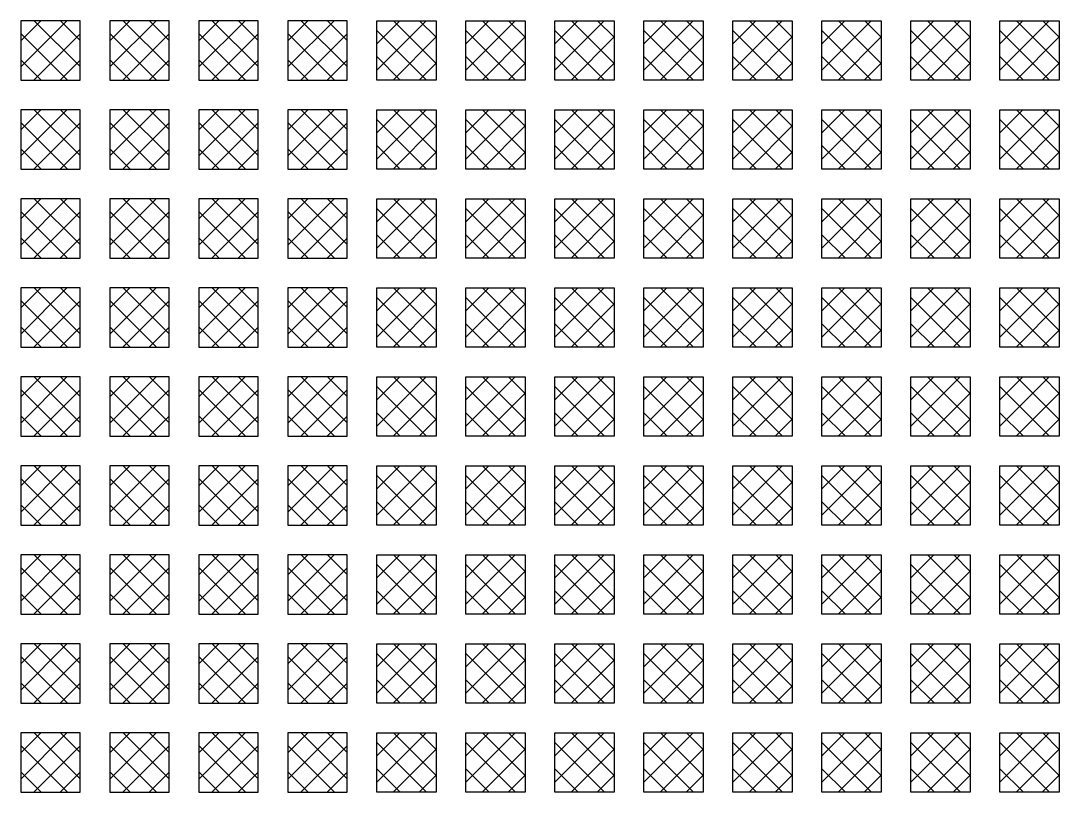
# Model space of a CAD drawing. Header units: millimetres. Extents: x -10022 to -9882, y 2919 to 3099.
# Drawn here: x -9952.06 to -9917.06, y 3044.02 to 3070.02 of the extents above; entities that cross this region are included whole.
import ezdxf

# ---------------------------------------------------------------- set-up
doc = ezdxf.new("R2010")
doc.units = ezdxf.units.MM
doc.header["$LTSCALE"] = 0.3
doc.linetypes.add('CENTER', pattern=[50.8, 31.75, -6.35, 6.35, -6.35])
doc.layers.add('5', color=5, linetype='Continuous')
doc.layers.add('6', color=6, linetype='CENTER')

# ---------------------------------------------------------------- blocks, each defined once
blk = doc.blocks.new('nap')
at = {"layer": '5'}
h = blk.add_hatch(dxfattribs=at)
h.set_pattern_fill('ANSI37', color=256, scale=5, style=0)
h.set_pattern_definition([(45, (-6387.2333, -41.8017), (-0.44194174, 0.44194174), []), (135, (-6387.2333, -41.8017), (-0.44194174, -0.44194174), [])])
h.paths.add_polyline_path([(37, 76), (35, 76), (35, 74), (37, 74)])
h = blk.add_hatch(dxfattribs=at)
h.set_pattern_fill('ANSI37', color=256, scale=5, style=0)
h.set_pattern_definition([(45, (-6384.2333, -41.8017), (-0.44194174, 0.44194174), []), (135, (-6384.2333, -41.8017), (-0.44194174, -0.44194174), [])])
h.paths.add_polyline_path([(40, 76), (38, 76), (38, 74), (40, 74)])
h = blk.add_hatch(dxfattribs=at)
h.set_pattern_fill('ANSI37', color=256, scale=5, style=0)
h.set_pattern_definition([(45, (-6381.2333, -41.8017), (-0.44194174, 0.44194174), []), (135, (-6381.2333, -41.8017), (-0.44194174, -0.44194174), [])])
h.paths.add_polyline_path([(43, 76), (41, 76), (41, 74), (43, 74)])
h = blk.add_hatch(dxfattribs=at)
h.set_pattern_fill('ANSI37', color=256, scale=5, style=0)
h.set_pattern_definition([(45, (-6378.2333, -41.8017), (-0.44194174, 0.44194174), []), (135, (-6378.2333, -41.8017), (-0.44194174, -0.44194174), [])])
h.paths.add_polyline_path([(46, 76), (44, 76), (44, 74), (46, 74)])
h = blk.add_hatch(dxfattribs=at)
h.set_pattern_fill('ANSI37', color=256, scale=5, style=0)
h.set_pattern_definition([(135, (6471.2333, -41.8017), (0.44194174, 0.44194174), []), (45, (6471.2333, -41.8017), (0.44194174, -0.44194174), [])])
h.paths.add_polyline_path([(47, 76), (49, 76), (49, 74), (47, 74)])
h = blk.add_hatch(dxfattribs=at)
h.set_pattern_fill('ANSI37', color=256, scale=5, style=0)
h.set_pattern_definition([(135, (6474.2333, -41.8017), (0.44194174, 0.44194174), []), (45, (6474.2333, -41.8017), (0.44194174, -0.44194174), [])])
h.paths.add_polyline_path([(50, 76), (52, 76), (52, 74), (50, 74)])
h = blk.add_hatch(dxfattribs=at)
h.set_pattern_fill('ANSI37', color=256, scale=5, style=0)
h.set_pattern_definition([(135, (6477.2333, -41.8017), (0.44194174, 0.44194174), []), (45, (6477.2333, -41.8017), (0.44194174, -0.44194174), [])])
h.paths.add_polyline_path([(53, 76), (55, 76), (55, 74), (53, 74)])
h = blk.add_hatch(dxfattribs=at)
h.set_pattern_fill('ANSI37', color=256, scale=5, style=0)
h.set_pattern_definition([(135, (6480.2333, -41.8017), (0.44194174, 0.44194174), []), (45, (6480.2333, -41.8017), (0.44194174, -0.44194174), [])])
h.paths.add_polyline_path([(56, 76), (58, 76), (58, 74), (56, 74)])
h = blk.add_hatch(dxfattribs=at)
h.set_pattern_fill('ANSI37', color=256, scale=5, style=0)
h.set_pattern_definition([(135, (6483.2333, -41.8017), (0.44194174, 0.44194174), []), (45, (6483.2333, -41.8017), (0.44194174, -0.44194174), [])])
h.paths.add_polyline_path([(59, 76), (61, 76), (61, 74), (59, 74)])
h = blk.add_hatch(dxfattribs=at)
h.set_pattern_fill('ANSI37', color=256, scale=5, style=0)
h.set_pattern_definition([(135, (6486.2333, -41.8017), (0.44194174, 0.44194174), []), (45, (6486.2333, -41.8017), (0.44194174, -0.44194174), [])])
h.paths.add_polyline_path([(62, 76), (64, 76), (64, 74), (62, 74)])
h = blk.add_hatch(dxfattribs=at)
h.set_pattern_fill('ANSI37', color=256, scale=5, style=0)
h.set_pattern_definition([(135, (6489.2333, -41.8017), (0.44194174, 0.44194174), []), (45, (6489.2333, -41.8017), (0.44194174, -0.44194174), [])])
h.paths.add_polyline_path([(65, 76), (67, 76), (67, 74), (65, 74)])
h = blk.add_hatch(dxfattribs=at)
h.set_pattern_fill('ANSI37', color=256, scale=5, style=0)
h.set_pattern_definition([(135, (6492.2333, -41.8017), (0.44194174, 0.44194174), []), (45, (6492.2333, -41.8017), (0.44194174, -0.44194174), [])])
h.paths.add_polyline_path([(68, 76), (70, 76), (70, 74), (68, 74)])
h = blk.add_hatch(dxfattribs=at)
h.set_pattern_fill('ANSI37', color=256, scale=5, style=0)
h.set_pattern_definition([(45, (-6387.2333, -44.8017), (-0.44194174, 0.44194174), []), (135, (-6387.2333, -44.8017), (-0.44194174, -0.44194174), [])])
h.paths.add_polyline_path([(37, 73), (35, 73), (35, 71), (37, 71)])
h = blk.add_hatch(dxfattribs=at)
h.set_pattern_fill('ANSI37', color=256, scale=5, style=0)
h.set_pattern_definition([(45, (-6384.2333, -44.8017), (-0.44194174, 0.44194174), []), (135, (-6384.2333, -44.8017), (-0.44194174, -0.44194174), [])])
h.paths.add_polyline_path([(40, 73), (38, 73), (38, 71), (40, 71)])
h = blk.add_hatch(dxfattribs=at)
h.set_pattern_fill('ANSI37', color=256, scale=5, style=0)
h.set_pattern_definition([(45, (-6381.2333, -44.8017), (-0.44194174, 0.44194174), []), (135, (-6381.2333, -44.8017), (-0.44194174, -0.44194174), [])])
h.paths.add_polyline_path([(43, 73), (41, 73), (41, 71), (43, 71)])
h = blk.add_hatch(dxfattribs=at)
h.set_pattern_fill('ANSI37', color=256, scale=5, style=0)
h.set_pattern_definition([(45, (-6378.2333, -44.8017), (-0.44194174, 0.44194174), []), (135, (-6378.2333, -44.8017), (-0.44194174, -0.44194174), [])])
h.paths.add_polyline_path([(46, 73), (44, 73), (44, 71), (46, 71)])
h = blk.add_hatch(dxfattribs=at)
h.set_pattern_fill('ANSI37', color=256, scale=5, style=0)
h.set_pattern_definition([(135, (6471.2333, -44.8017), (0.44194174, 0.44194174), []), (45, (6471.2333, -44.8017), (0.44194174, -0.44194174), [])])
h.paths.add_polyline_path([(47, 73), (49, 73), (49, 71), (47, 71)])
h = blk.add_hatch(dxfattribs=at)
h.set_pattern_fill('ANSI37', color=256, scale=5, style=0)
h.set_pattern_definition([(135, (6474.2333, -44.8017), (0.44194174, 0.44194174), []), (45, (6474.2333, -44.8017), (0.44194174, -0.44194174), [])])
h.paths.add_polyline_path([(50, 73), (52, 73), (52, 71), (50, 71)])
h = blk.add_hatch(dxfattribs=at)
h.set_pattern_fill('ANSI37', color=256, scale=5, style=0)
h.set_pattern_definition([(135, (6477.2333, -44.8017), (0.44194174, 0.44194174), []), (45, (6477.2333, -44.8017), (0.44194174, -0.44194174), [])])
h.paths.add_polyline_path([(53, 73), (55, 73), (55, 71), (53, 71)])
h = blk.add_hatch(dxfattribs=at)
h.set_pattern_fill('ANSI37', color=256, scale=5, style=0)
h.set_pattern_definition([(135, (6480.2333, -44.8017), (0.44194174, 0.44194174), []), (45, (6480.2333, -44.8017), (0.44194174, -0.44194174), [])])
h.paths.add_polyline_path([(56, 73), (58, 73), (58, 71), (56, 71)])
h = blk.add_hatch(dxfattribs=at)
h.set_pattern_fill('ANSI37', color=256, scale=5, style=0)
h.set_pattern_definition([(135, (6483.2333, -44.8017), (0.44194174, 0.44194174), []), (45, (6483.2333, -44.8017), (0.44194174, -0.44194174), [])])
h.paths.add_polyline_path([(59, 73), (61, 73), (61, 71), (59, 71)])
h = blk.add_hatch(dxfattribs=at)
h.set_pattern_fill('ANSI37', color=256, scale=5, style=0)
h.set_pattern_definition([(135, (6486.2333, -44.8017), (0.44194174, 0.44194174), []), (45, (6486.2333, -44.8017), (0.44194174, -0.44194174), [])])
h.paths.add_polyline_path([(62, 73), (64, 73), (64, 71), (62, 71)])
h = blk.add_hatch(dxfattribs=at)
h.set_pattern_fill('ANSI37', color=256, scale=5, style=0)
h.set_pattern_definition([(135, (6489.2333, -44.8017), (0.44194174, 0.44194174), []), (45, (6489.2333, -44.8017), (0.44194174, -0.44194174), [])])
h.paths.add_polyline_path([(65, 73), (67, 73), (67, 71), (65, 71)])
h = blk.add_hatch(dxfattribs=at)
h.set_pattern_fill('ANSI37', color=256, scale=5, style=0)
h.set_pattern_definition([(135, (6492.2333, -44.8017), (0.44194174, 0.44194174), []), (45, (6492.2333, -44.8017), (0.44194174, -0.44194174), [])])
h.paths.add_polyline_path([(68, 73), (70, 73), (70, 71), (68, 71)])
h = blk.add_hatch(dxfattribs=at)
h.set_pattern_fill('ANSI37', color=256, scale=5, style=0)
h.set_pattern_definition([(45, (-6387.2333, -47.8017), (-0.44194174, 0.44194174), []), (135, (-6387.2333, -47.8017), (-0.44194174, -0.44194174), [])])
h.paths.add_polyline_path([(37, 70), (35, 70), (35, 68), (37, 68)])
h = blk.add_hatch(dxfattribs=at)
h.set_pattern_fill('ANSI37', color=256, scale=5, style=0)
h.set_pattern_definition([(45, (-6384.2333, -47.8017), (-0.44194174, 0.44194174), []), (135, (-6384.2333, -47.8017), (-0.44194174, -0.44194174), [])])
h.paths.add_polyline_path([(40, 70), (38, 70), (38, 68), (40, 68)])
h = blk.add_hatch(dxfattribs=at)
h.set_pattern_fill('ANSI37', color=256, scale=5, style=0)
h.set_pattern_definition([(45, (-6381.2333, -47.8017), (-0.44194174, 0.44194174), []), (135, (-6381.2333, -47.8017), (-0.44194174, -0.44194174), [])])
h.paths.add_polyline_path([(43, 70), (41, 70), (41, 68), (43, 68)])
h = blk.add_hatch(dxfattribs=at)
h.set_pattern_fill('ANSI37', color=256, scale=5, style=0)
h.set_pattern_definition([(45, (-6378.2333, -47.8017), (-0.44194174, 0.44194174), []), (135, (-6378.2333, -47.8017), (-0.44194174, -0.44194174), [])])
h.paths.add_polyline_path([(46, 70), (44, 70), (44, 68), (46, 68)])
h = blk.add_hatch(dxfattribs=at)
h.set_pattern_fill('ANSI37', color=256, scale=5, style=0)
h.set_pattern_definition([(135, (6471.2333, -47.8017), (0.44194174, 0.44194174), []), (45, (6471.2333, -47.8017), (0.44194174, -0.44194174), [])])
h.paths.add_polyline_path([(47, 70), (49, 70), (49, 68), (47, 68)])
h = blk.add_hatch(dxfattribs=at)
h.set_pattern_fill('ANSI37', color=256, scale=5, style=0)
h.set_pattern_definition([(135, (6474.2333, -47.8017), (0.44194174, 0.44194174), []), (45, (6474.2333, -47.8017), (0.44194174, -0.44194174), [])])
h.paths.add_polyline_path([(50, 70), (52, 70), (52, 68), (50, 68)])
h = blk.add_hatch(dxfattribs=at)
h.set_pattern_fill('ANSI37', color=256, scale=5, style=0)
h.set_pattern_definition([(135, (6477.2333, -47.8017), (0.44194174, 0.44194174), []), (45, (6477.2333, -47.8017), (0.44194174, -0.44194174), [])])
h.paths.add_polyline_path([(53, 70), (55, 70), (55, 68), (53, 68)])
h = blk.add_hatch(dxfattribs=at)
h.set_pattern_fill('ANSI37', color=256, scale=5, style=0)
h.set_pattern_definition([(135, (6480.2333, -47.8017), (0.44194174, 0.44194174), []), (45, (6480.2333, -47.8017), (0.44194174, -0.44194174), [])])
h.paths.add_polyline_path([(56, 70), (58, 70), (58, 68), (56, 68)])
h = blk.add_hatch(dxfattribs=at)
h.set_pattern_fill('ANSI37', color=256, scale=5, style=0)
h.set_pattern_definition([(135, (6483.2333, -47.8017), (0.44194174, 0.44194174), []), (45, (6483.2333, -47.8017), (0.44194174, -0.44194174), [])])
h.paths.add_polyline_path([(59, 70), (61, 70), (61, 68), (59, 68)])
h = blk.add_hatch(dxfattribs=at)
h.set_pattern_fill('ANSI37', color=256, scale=5, style=0)
h.set_pattern_definition([(135, (6486.2333, -47.8017), (0.44194174, 0.44194174), []), (45, (6486.2333, -47.8017), (0.44194174, -0.44194174), [])])
h.paths.add_polyline_path([(62, 70), (64, 70), (64, 68), (62, 68)])
h = blk.add_hatch(dxfattribs=at)
h.set_pattern_fill('ANSI37', color=256, scale=5, style=0)
h.set_pattern_definition([(135, (6489.2333, -47.8017), (0.44194174, 0.44194174), []), (45, (6489.2333, -47.8017), (0.44194174, -0.44194174), [])])
h.paths.add_polyline_path([(65, 70), (67, 70), (67, 68), (65, 68)])
h = blk.add_hatch(dxfattribs=at)
h.set_pattern_fill('ANSI37', color=256, scale=5, style=0)
h.set_pattern_definition([(135, (6492.2333, -47.8017), (0.44194174, 0.44194174), []), (45, (6492.2333, -47.8017), (0.44194174, -0.44194174), [])])
h.paths.add_polyline_path([(68, 70), (70, 70), (70, 68), (68, 68)])
h = blk.add_hatch(dxfattribs=at)
h.set_pattern_fill('ANSI37', color=256, scale=5, style=0)
h.set_pattern_definition([(45, (-6387.2333, -50.8017), (-0.44194174, 0.44194174), []), (135, (-6387.2333, -50.8017), (-0.44194174, -0.44194174), [])])
h.paths.add_polyline_path([(37, 67), (35, 67), (35, 65), (37, 65)])
h = blk.add_hatch(dxfattribs=at)
h.set_pattern_fill('ANSI37', color=256, scale=5, style=0)
h.set_pattern_definition([(45, (-6384.2333, -50.8017), (-0.44194174, 0.44194174), []), (135, (-6384.2333, -50.8017), (-0.44194174, -0.44194174), [])])
h.paths.add_polyline_path([(40, 67), (38, 67), (38, 65), (40, 65)])
h = blk.add_hatch(dxfattribs=at)
h.set_pattern_fill('ANSI37', color=256, scale=5, style=0)
h.set_pattern_definition([(45, (-6381.2333, -50.8017), (-0.44194174, 0.44194174), []), (135, (-6381.2333, -50.8017), (-0.44194174, -0.44194174), [])])
h.paths.add_polyline_path([(43, 67), (41, 67), (41, 65), (43, 65)])
h = blk.add_hatch(dxfattribs=at)
h.set_pattern_fill('ANSI37', color=256, scale=5, style=0)
h.set_pattern_definition([(45, (-6378.2333, -50.8017), (-0.44194174, 0.44194174), []), (135, (-6378.2333, -50.8017), (-0.44194174, -0.44194174), [])])
h.paths.add_polyline_path([(46, 67), (44, 67), (44, 65), (46, 65)])
h = blk.add_hatch(dxfattribs=at)
h.set_pattern_fill('ANSI37', color=256, scale=5, style=0)
h.set_pattern_definition([(135, (6471.2333, -50.8017), (0.44194174, 0.44194174), []), (45, (6471.2333, -50.8017), (0.44194174, -0.44194174), [])])
h.paths.add_polyline_path([(47, 67), (49, 67), (49, 65), (47, 65)])
h = blk.add_hatch(dxfattribs=at)
h.set_pattern_fill('ANSI37', color=256, scale=5, style=0)
h.set_pattern_definition([(135, (6474.2333, -50.8017), (0.44194174, 0.44194174), []), (45, (6474.2333, -50.8017), (0.44194174, -0.44194174), [])])
h.paths.add_polyline_path([(50, 67), (52, 67), (52, 65), (50, 65)])
h = blk.add_hatch(dxfattribs=at)
h.set_pattern_fill('ANSI37', color=256, scale=5, style=0)
h.set_pattern_definition([(135, (6477.2333, -50.8017), (0.44194174, 0.44194174), []), (45, (6477.2333, -50.8017), (0.44194174, -0.44194174), [])])
h.paths.add_polyline_path([(53, 67), (55, 67), (55, 65), (53, 65)])
h = blk.add_hatch(dxfattribs=at)
h.set_pattern_fill('ANSI37', color=256, scale=5, style=0)
h.set_pattern_definition([(135, (6480.2333, -50.8017), (0.44194174, 0.44194174), []), (45, (6480.2333, -50.8017), (0.44194174, -0.44194174), [])])
h.paths.add_polyline_path([(56, 67), (58, 67), (58, 65), (56, 65)])
h = blk.add_hatch(dxfattribs=at)
h.set_pattern_fill('ANSI37', color=256, scale=5, style=0)
h.set_pattern_definition([(135, (6483.2333, -50.8017), (0.44194174, 0.44194174), []), (45, (6483.2333, -50.8017), (0.44194174, -0.44194174), [])])
h.paths.add_polyline_path([(59, 67), (61, 67), (61, 65), (59, 65)])
h = blk.add_hatch(dxfattribs=at)
h.set_pattern_fill('ANSI37', color=256, scale=5, style=0)
h.set_pattern_definition([(135, (6486.2333, -50.8017), (0.44194174, 0.44194174), []), (45, (6486.2333, -50.8017), (0.44194174, -0.44194174), [])])
h.paths.add_polyline_path([(62, 67), (64, 67), (64, 65), (62, 65)])
h = blk.add_hatch(dxfattribs=at)
h.set_pattern_fill('ANSI37', color=256, scale=5, style=0)
h.set_pattern_definition([(135, (6489.2333, -50.8017), (0.44194174, 0.44194174), []), (45, (6489.2333, -50.8017), (0.44194174, -0.44194174), [])])
h.paths.add_polyline_path([(65, 67), (67, 67), (67, 65), (65, 65)])
h = blk.add_hatch(dxfattribs=at)
h.set_pattern_fill('ANSI37', color=256, scale=5, style=0)
h.set_pattern_definition([(135, (6492.2333, -50.8017), (0.44194174, 0.44194174), []), (45, (6492.2333, -50.8017), (0.44194174, -0.44194174), [])])
h.paths.add_polyline_path([(68, 67), (70, 67), (70, 65), (68, 65)])
h = blk.add_hatch(dxfattribs=at)
h.set_pattern_fill('ANSI37', color=256, scale=5, style=0)
h.set_pattern_definition([(45, (-6387.2333, -53.8017), (-0.44194174, 0.44194174), []), (135, (-6387.2333, -53.8017), (-0.44194174, -0.44194174), [])])
h.paths.add_polyline_path([(37, 64), (35, 64), (35, 62), (37, 62)])
h = blk.add_hatch(dxfattribs=at)
h.set_pattern_fill('ANSI37', color=256, scale=5, style=0)
h.set_pattern_definition([(45, (-6384.2333, -53.8017), (-0.44194174, 0.44194174), []), (135, (-6384.2333, -53.8017), (-0.44194174, -0.44194174), [])])
h.paths.add_polyline_path([(40, 64), (38, 64), (38, 62), (40, 62)])
h = blk.add_hatch(dxfattribs=at)
h.set_pattern_fill('ANSI37', color=256, scale=5, style=0)
h.set_pattern_definition([(45, (-6381.2333, -53.8017), (-0.44194174, 0.44194174), []), (135, (-6381.2333, -53.8017), (-0.44194174, -0.44194174), [])])
h.paths.add_polyline_path([(43, 64), (41, 64), (41, 62), (43, 62)])
h = blk.add_hatch(dxfattribs=at)
h.set_pattern_fill('ANSI37', color=256, scale=5, style=0)
h.set_pattern_definition([(45, (-6378.2333, -53.8017), (-0.44194174, 0.44194174), []), (135, (-6378.2333, -53.8017), (-0.44194174, -0.44194174), [])])
h.paths.add_polyline_path([(46, 64), (44, 64), (44, 62), (46, 62)])
h = blk.add_hatch(dxfattribs=at)
h.set_pattern_fill('ANSI37', color=256, scale=5, style=0)
h.set_pattern_definition([(135, (6471.2333, -53.8017), (0.44194174, 0.44194174), []), (45, (6471.2333, -53.8017), (0.44194174, -0.44194174), [])])
h.paths.add_polyline_path([(47, 64), (49, 64), (49, 62), (47, 62)])
h = blk.add_hatch(dxfattribs=at)
h.set_pattern_fill('ANSI37', color=256, scale=5, style=0)
h.set_pattern_definition([(135, (6474.2333, -53.8017), (0.44194174, 0.44194174), []), (45, (6474.2333, -53.8017), (0.44194174, -0.44194174), [])])
h.paths.add_polyline_path([(50, 64), (52, 64), (52, 62), (50, 62)])
h = blk.add_hatch(dxfattribs=at)
h.set_pattern_fill('ANSI37', color=256, scale=5, style=0)
h.set_pattern_definition([(135, (6477.2333, -53.8017), (0.44194174, 0.44194174), []), (45, (6477.2333, -53.8017), (0.44194174, -0.44194174), [])])
h.paths.add_polyline_path([(53, 64), (55, 64), (55, 62), (53, 62)])
h = blk.add_hatch(dxfattribs=at)
h.set_pattern_fill('ANSI37', color=256, scale=5, style=0)
h.set_pattern_definition([(135, (6480.2333, -53.8017), (0.44194174, 0.44194174), []), (45, (6480.2333, -53.8017), (0.44194174, -0.44194174), [])])
h.paths.add_polyline_path([(56, 64), (58, 64), (58, 62), (56, 62)])
h = blk.add_hatch(dxfattribs=at)
h.set_pattern_fill('ANSI37', color=256, scale=5, style=0)
h.set_pattern_definition([(135, (6483.2333, -53.8017), (0.44194174, 0.44194174), []), (45, (6483.2333, -53.8017), (0.44194174, -0.44194174), [])])
h.paths.add_polyline_path([(59, 64), (61, 64), (61, 62), (59, 62)])
h = blk.add_hatch(dxfattribs=at)
h.set_pattern_fill('ANSI37', color=256, scale=5, style=0)
h.set_pattern_definition([(135, (6486.2333, -53.8017), (0.44194174, 0.44194174), []), (45, (6486.2333, -53.8017), (0.44194174, -0.44194174), [])])
h.paths.add_polyline_path([(62, 64), (64, 64), (64, 62), (62, 62)])
h = blk.add_hatch(dxfattribs=at)
h.set_pattern_fill('ANSI37', color=256, scale=5, style=0)
h.set_pattern_definition([(135, (6489.2333, -53.8017), (0.44194174, 0.44194174), []), (45, (6489.2333, -53.8017), (0.44194174, -0.44194174), [])])
h.paths.add_polyline_path([(65, 64), (67, 64), (67, 62), (65, 62)])
h = blk.add_hatch(dxfattribs=at)
h.set_pattern_fill('ANSI37', color=256, scale=5, style=0)
h.set_pattern_definition([(135, (6492.2333, -53.8017), (0.44194174, 0.44194174), []), (45, (6492.2333, -53.8017), (0.44194174, -0.44194174), [])])
h.paths.add_polyline_path([(68, 64), (70, 64), (70, 62), (68, 62)])
h = blk.add_hatch(dxfattribs=at)
h.set_pattern_fill('ANSI37', color=256, scale=5, style=0)
h.set_pattern_definition([(45, (-6387.2333, -56.8017), (-0.44194174, 0.44194174), []), (135, (-6387.2333, -56.8017), (-0.44194174, -0.44194174), [])])
h.paths.add_polyline_path([(37, 61), (35, 61), (35, 59), (37, 59)])
h = blk.add_hatch(dxfattribs=at)
h.set_pattern_fill('ANSI37', color=256, scale=5, style=0)
h.set_pattern_definition([(45, (-6384.2333, -56.8017), (-0.44194174, 0.44194174), []), (135, (-6384.2333, -56.8017), (-0.44194174, -0.44194174), [])])
h.paths.add_polyline_path([(40, 61), (38, 61), (38, 59), (40, 59)])
h = blk.add_hatch(dxfattribs=at)
h.set_pattern_fill('ANSI37', color=256, scale=5, style=0)
h.set_pattern_definition([(45, (-6381.2333, -56.8017), (-0.44194174, 0.44194174), []), (135, (-6381.2333, -56.8017), (-0.44194174, -0.44194174), [])])
h.paths.add_polyline_path([(43, 61), (41, 61), (41, 59), (43, 59)])
h = blk.add_hatch(dxfattribs=at)
h.set_pattern_fill('ANSI37', color=256, scale=5, style=0)
h.set_pattern_definition([(45, (-6378.2333, -56.8017), (-0.44194174, 0.44194174), []), (135, (-6378.2333, -56.8017), (-0.44194174, -0.44194174), [])])
h.paths.add_polyline_path([(46, 61), (44, 61), (44, 59), (46, 59)])
h = blk.add_hatch(dxfattribs=at)
h.set_pattern_fill('ANSI37', color=256, scale=5, style=0)
h.set_pattern_definition([(135, (6471.2333, -56.8017), (0.44194174, 0.44194174), []), (45, (6471.2333, -56.8017), (0.44194174, -0.44194174), [])])
h.paths.add_polyline_path([(47, 61), (49, 61), (49, 59), (47, 59)])
h = blk.add_hatch(dxfattribs=at)
h.set_pattern_fill('ANSI37', color=256, scale=5, style=0)
h.set_pattern_definition([(135, (6474.2333, -56.8017), (0.44194174, 0.44194174), []), (45, (6474.2333, -56.8017), (0.44194174, -0.44194174), [])])
h.paths.add_polyline_path([(50, 61), (52, 61), (52, 59), (50, 59)])
h = blk.add_hatch(dxfattribs=at)
h.set_pattern_fill('ANSI37', color=256, scale=5, style=0)
h.set_pattern_definition([(135, (6477.2333, -56.8017), (0.44194174, 0.44194174), []), (45, (6477.2333, -56.8017), (0.44194174, -0.44194174), [])])
h.paths.add_polyline_path([(53, 61), (55, 61), (55, 59), (53, 59)])
h = blk.add_hatch(dxfattribs=at)
h.set_pattern_fill('ANSI37', color=256, scale=5, style=0)
h.set_pattern_definition([(135, (6480.2333, -56.8017), (0.44194174, 0.44194174), []), (45, (6480.2333, -56.8017), (0.44194174, -0.44194174), [])])
h.paths.add_polyline_path([(56, 61), (58, 61), (58, 59), (56, 59)])
h = blk.add_hatch(dxfattribs=at)
h.set_pattern_fill('ANSI37', color=256, scale=5, style=0)
h.set_pattern_definition([(135, (6483.2333, -56.8017), (0.44194174, 0.44194174), []), (45, (6483.2333, -56.8017), (0.44194174, -0.44194174), [])])
h.paths.add_polyline_path([(59, 61), (61, 61), (61, 59), (59, 59)])
h = blk.add_hatch(dxfattribs=at)
h.set_pattern_fill('ANSI37', color=256, scale=5, style=0)
h.set_pattern_definition([(135, (6486.2333, -56.8017), (0.44194174, 0.44194174), []), (45, (6486.2333, -56.8017), (0.44194174, -0.44194174), [])])
h.paths.add_polyline_path([(62, 61), (64, 61), (64, 59), (62, 59)])
h = blk.add_hatch(dxfattribs=at)
h.set_pattern_fill('ANSI37', color=256, scale=5, style=0)
h.set_pattern_definition([(135, (6489.2333, -56.8017), (0.44194174, 0.44194174), []), (45, (6489.2333, -56.8017), (0.44194174, -0.44194174), [])])
h.paths.add_polyline_path([(65, 61), (67, 61), (67, 59), (65, 59)])
h = blk.add_hatch(dxfattribs=at)
h.set_pattern_fill('ANSI37', color=256, scale=5, style=0)
h.set_pattern_definition([(135, (6492.2333, -56.8017), (0.44194174, 0.44194174), []), (45, (6492.2333, -56.8017), (0.44194174, -0.44194174), [])])
h.paths.add_polyline_path([(68, 61), (70, 61), (70, 59), (68, 59)])
h = blk.add_hatch(dxfattribs=at)
h.set_pattern_fill('ANSI37', color=256, scale=5, style=0)
h.set_pattern_definition([(45, (-6387.2333, -59.8017), (-0.44194174, 0.44194174), []), (135, (-6387.2333, -59.8017), (-0.44194174, -0.44194174), [])])
h.paths.add_polyline_path([(37, 58), (35, 58), (35, 56), (37, 56)])
h = blk.add_hatch(dxfattribs=at)
h.set_pattern_fill('ANSI37', color=256, scale=5, style=0)
h.set_pattern_definition([(45, (-6384.2333, -59.8017), (-0.44194174, 0.44194174), []), (135, (-6384.2333, -59.8017), (-0.44194174, -0.44194174), [])])
h.paths.add_polyline_path([(40, 58), (38, 58), (38, 56), (40, 56)])
h = blk.add_hatch(dxfattribs=at)
h.set_pattern_fill('ANSI37', color=256, scale=5, style=0)
h.set_pattern_definition([(45, (-6381.2333, -59.8017), (-0.44194174, 0.44194174), []), (135, (-6381.2333, -59.8017), (-0.44194174, -0.44194174), [])])
h.paths.add_polyline_path([(43, 58), (41, 58), (41, 56), (43, 56)])
h = blk.add_hatch(dxfattribs=at)
h.set_pattern_fill('ANSI37', color=256, scale=5, style=0)
h.set_pattern_definition([(45, (-6378.2333, -59.8017), (-0.44194174, 0.44194174), []), (135, (-6378.2333, -59.8017), (-0.44194174, -0.44194174), [])])
h.paths.add_polyline_path([(46, 58), (44, 58), (44, 56), (46, 56)])
h = blk.add_hatch(dxfattribs=at)
h.set_pattern_fill('ANSI37', color=256, scale=5, style=0)
h.set_pattern_definition([(135, (6471.2333, -59.8017), (0.44194174, 0.44194174), []), (45, (6471.2333, -59.8017), (0.44194174, -0.44194174), [])])
h.paths.add_polyline_path([(47, 58), (49, 58), (49, 56), (47, 56)])
h = blk.add_hatch(dxfattribs=at)
h.set_pattern_fill('ANSI37', color=256, scale=5, style=0)
h.set_pattern_definition([(135, (6474.2333, -59.8017), (0.44194174, 0.44194174), []), (45, (6474.2333, -59.8017), (0.44194174, -0.44194174), [])])
h.paths.add_polyline_path([(50, 58), (52, 58), (52, 56), (50, 56)])
h = blk.add_hatch(dxfattribs=at)
h.set_pattern_fill('ANSI37', color=256, scale=5, style=0)
h.set_pattern_definition([(135, (6477.2333, -59.8017), (0.44194174, 0.44194174), []), (45, (6477.2333, -59.8017), (0.44194174, -0.44194174), [])])
h.paths.add_polyline_path([(53, 58), (55, 58), (55, 56), (53, 56)])
h = blk.add_hatch(dxfattribs=at)
h.set_pattern_fill('ANSI37', color=256, scale=5, style=0)
h.set_pattern_definition([(135, (6480.2333, -59.8017), (0.44194174, 0.44194174), []), (45, (6480.2333, -59.8017), (0.44194174, -0.44194174), [])])
h.paths.add_polyline_path([(56, 58), (58, 58), (58, 56), (56, 56)])
h = blk.add_hatch(dxfattribs=at)
h.set_pattern_fill('ANSI37', color=256, scale=5, style=0)
h.set_pattern_definition([(135, (6483.2333, -59.8017), (0.44194174, 0.44194174), []), (45, (6483.2333, -59.8017), (0.44194174, -0.44194174), [])])
h.paths.add_polyline_path([(59, 58), (61, 58), (61, 56), (59, 56)])
h = blk.add_hatch(dxfattribs=at)
h.set_pattern_fill('ANSI37', color=256, scale=5, style=0)
h.set_pattern_definition([(135, (6486.2333, -59.8017), (0.44194174, 0.44194174), []), (45, (6486.2333, -59.8017), (0.44194174, -0.44194174), [])])
h.paths.add_polyline_path([(62, 58), (64, 58), (64, 56), (62, 56)])
h = blk.add_hatch(dxfattribs=at)
h.set_pattern_fill('ANSI37', color=256, scale=5, style=0)
h.set_pattern_definition([(135, (6489.2333, -59.8017), (0.44194174, 0.44194174), []), (45, (6489.2333, -59.8017), (0.44194174, -0.44194174), [])])
h.paths.add_polyline_path([(65, 58), (67, 58), (67, 56), (65, 56)])
h = blk.add_hatch(dxfattribs=at)
h.set_pattern_fill('ANSI37', color=256, scale=5, style=0)
h.set_pattern_definition([(135, (6492.2333, -59.8017), (0.44194174, 0.44194174), []), (45, (6492.2333, -59.8017), (0.44194174, -0.44194174), [])])
h.paths.add_polyline_path([(68, 58), (70, 58), (70, 56), (68, 56)])
h = blk.add_hatch(dxfattribs=at)
h.set_pattern_fill('ANSI37', color=256, scale=5, style=0)
h.set_pattern_definition([(45, (-6387.2333, -62.8017), (-0.44194174, 0.44194174), []), (135, (-6387.2333, -62.8017), (-0.44194174, -0.44194174), [])])
h.paths.add_polyline_path([(37, 55), (35, 55), (35, 53), (37, 53)])
h = blk.add_hatch(dxfattribs=at)
h.set_pattern_fill('ANSI37', color=256, scale=5, style=0)
h.set_pattern_definition([(45, (-6384.2333, -62.8017), (-0.44194174, 0.44194174), []), (135, (-6384.2333, -62.8017), (-0.44194174, -0.44194174), [])])
h.paths.add_polyline_path([(40, 55), (38, 55), (38, 53), (40, 53)])
h = blk.add_hatch(dxfattribs=at)
h.set_pattern_fill('ANSI37', color=256, scale=5, style=0)
h.set_pattern_definition([(45, (-6381.2333, -62.8017), (-0.44194174, 0.44194174), []), (135, (-6381.2333, -62.8017), (-0.44194174, -0.44194174), [])])
h.paths.add_polyline_path([(43, 55), (41, 55), (41, 53), (43, 53)])
h = blk.add_hatch(dxfattribs=at)
h.set_pattern_fill('ANSI37', color=256, scale=5, style=0)
h.set_pattern_definition([(45, (-6378.2333, -62.8017), (-0.44194174, 0.44194174), []), (135, (-6378.2333, -62.8017), (-0.44194174, -0.44194174), [])])
h.paths.add_polyline_path([(46, 55), (44, 55), (44, 53), (46, 53)])
h = blk.add_hatch(dxfattribs=at)
h.set_pattern_fill('ANSI37', color=256, scale=5, style=0)
h.set_pattern_definition([(135, (6471.2333, -62.8017), (0.44194174, 0.44194174), []), (45, (6471.2333, -62.8017), (0.44194174, -0.44194174), [])])
h.paths.add_polyline_path([(47, 55), (49, 55), (49, 53), (47, 53)])
h = blk.add_hatch(dxfattribs=at)
h.set_pattern_fill('ANSI37', color=256, scale=5, style=0)
h.set_pattern_definition([(135, (6474.2333, -62.8017), (0.44194174, 0.44194174), []), (45, (6474.2333, -62.8017), (0.44194174, -0.44194174), [])])
h.paths.add_polyline_path([(50, 55), (52, 55), (52, 53), (50, 53)])
h = blk.add_hatch(dxfattribs=at)
h.set_pattern_fill('ANSI37', color=256, scale=5, style=0)
h.set_pattern_definition([(135, (6477.2333, -62.8017), (0.44194174, 0.44194174), []), (45, (6477.2333, -62.8017), (0.44194174, -0.44194174), [])])
h.paths.add_polyline_path([(53, 55), (55, 55), (55, 53), (53, 53)])
h = blk.add_hatch(dxfattribs=at)
h.set_pattern_fill('ANSI37', color=256, scale=5, style=0)
h.set_pattern_definition([(135, (6480.2333, -62.8017), (0.44194174, 0.44194174), []), (45, (6480.2333, -62.8017), (0.44194174, -0.44194174), [])])
h.paths.add_polyline_path([(56, 55), (58, 55), (58, 53), (56, 53)])
h = blk.add_hatch(dxfattribs=at)
h.set_pattern_fill('ANSI37', color=256, scale=5, style=0)
h.set_pattern_definition([(135, (6483.2333, -62.8017), (0.44194174, 0.44194174), []), (45, (6483.2333, -62.8017), (0.44194174, -0.44194174), [])])
h.paths.add_polyline_path([(59, 55), (61, 55), (61, 53), (59, 53)])
h = blk.add_hatch(dxfattribs=at)
h.set_pattern_fill('ANSI37', color=256, scale=5, style=0)
h.set_pattern_definition([(135, (6486.2333, -62.8017), (0.44194174, 0.44194174), []), (45, (6486.2333, -62.8017), (0.44194174, -0.44194174), [])])
h.paths.add_polyline_path([(62, 55), (64, 55), (64, 53), (62, 53)])
h = blk.add_hatch(dxfattribs=at)
h.set_pattern_fill('ANSI37', color=256, scale=5, style=0)
h.set_pattern_definition([(135, (6489.2333, -62.8017), (0.44194174, 0.44194174), []), (45, (6489.2333, -62.8017), (0.44194174, -0.44194174), [])])
h.paths.add_polyline_path([(65, 55), (67, 55), (67, 53), (65, 53)])
h = blk.add_hatch(dxfattribs=at)
h.set_pattern_fill('ANSI37', color=256, scale=5, style=0)
h.set_pattern_definition([(135, (6492.2333, -62.8017), (0.44194174, 0.44194174), []), (45, (6492.2333, -62.8017), (0.44194174, -0.44194174), [])])
h.paths.add_polyline_path([(68, 55), (70, 55), (70, 53), (68, 53)])
h = blk.add_hatch(dxfattribs=at)
h.set_pattern_fill('ANSI37', color=256, scale=5, style=0)
h.set_pattern_definition([(45, (-6387.2333, -65.8017), (-0.44194174, 0.44194174), []), (135, (-6387.2333, -65.8017), (-0.44194174, -0.44194174), [])])
h.paths.add_polyline_path([(37, 52), (35, 52), (35, 50), (37, 50)])
h = blk.add_hatch(dxfattribs=at)
h.set_pattern_fill('ANSI37', color=256, scale=5, style=0)
h.set_pattern_definition([(45, (-6384.2333, -65.8017), (-0.44194174, 0.44194174), []), (135, (-6384.2333, -65.8017), (-0.44194174, -0.44194174), [])])
h.paths.add_polyline_path([(40, 52), (38, 52), (38, 50), (40, 50)])
h = blk.add_hatch(dxfattribs=at)
h.set_pattern_fill('ANSI37', color=256, scale=5, style=0)
h.set_pattern_definition([(45, (-6381.2333, -65.8017), (-0.44194174, 0.44194174), []), (135, (-6381.2333, -65.8017), (-0.44194174, -0.44194174), [])])
h.paths.add_polyline_path([(43, 52), (41, 52), (41, 50), (43, 50)])
h = blk.add_hatch(dxfattribs=at)
h.set_pattern_fill('ANSI37', color=256, scale=5, style=0)
h.set_pattern_definition([(45, (-6378.2333, -65.8017), (-0.44194174, 0.44194174), []), (135, (-6378.2333, -65.8017), (-0.44194174, -0.44194174), [])])
h.paths.add_polyline_path([(46, 52), (44, 52), (44, 50), (46, 50)])
h = blk.add_hatch(dxfattribs=at)
h.set_pattern_fill('ANSI37', color=256, scale=5, style=0)
h.set_pattern_definition([(135, (6471.2333, -65.8017), (0.44194174, 0.44194174), []), (45, (6471.2333, -65.8017), (0.44194174, -0.44194174), [])])
h.paths.add_polyline_path([(47, 52), (49, 52), (49, 50), (47, 50)])
h = blk.add_hatch(dxfattribs=at)
h.set_pattern_fill('ANSI37', color=256, scale=5, style=0)
h.set_pattern_definition([(135, (6474.2333, -65.8017), (0.44194174, 0.44194174), []), (45, (6474.2333, -65.8017), (0.44194174, -0.44194174), [])])
h.paths.add_polyline_path([(50, 52), (52, 52), (52, 50), (50, 50)])
h = blk.add_hatch(dxfattribs=at)
h.set_pattern_fill('ANSI37', color=256, scale=5, style=0)
h.set_pattern_definition([(135, (6477.2333, -65.8017), (0.44194174, 0.44194174), []), (45, (6477.2333, -65.8017), (0.44194174, -0.44194174), [])])
h.paths.add_polyline_path([(53, 52), (55, 52), (55, 50), (53, 50)])
h = blk.add_hatch(dxfattribs=at)
h.set_pattern_fill('ANSI37', color=256, scale=5, style=0)
h.set_pattern_definition([(135, (6480.2333, -65.8017), (0.44194174, 0.44194174), []), (45, (6480.2333, -65.8017), (0.44194174, -0.44194174), [])])
h.paths.add_polyline_path([(56, 52), (58, 52), (58, 50), (56, 50)])
h = blk.add_hatch(dxfattribs=at)
h.set_pattern_fill('ANSI37', color=256, scale=5, style=0)
h.set_pattern_definition([(135, (6483.2333, -65.8017), (0.44194174, 0.44194174), []), (45, (6483.2333, -65.8017), (0.44194174, -0.44194174), [])])
h.paths.add_polyline_path([(59, 52), (61, 52), (61, 50), (59, 50)])
h = blk.add_hatch(dxfattribs=at)
h.set_pattern_fill('ANSI37', color=256, scale=5, style=0)
h.set_pattern_definition([(135, (6486.2333, -65.8017), (0.44194174, 0.44194174), []), (45, (6486.2333, -65.8017), (0.44194174, -0.44194174), [])])
h.paths.add_polyline_path([(62, 52), (64, 52), (64, 50), (62, 50)])
h = blk.add_hatch(dxfattribs=at)
h.set_pattern_fill('ANSI37', color=256, scale=5, style=0)
h.set_pattern_definition([(135, (6489.2333, -65.8017), (0.44194174, 0.44194174), []), (45, (6489.2333, -65.8017), (0.44194174, -0.44194174), [])])
h.paths.add_polyline_path([(65, 52), (67, 52), (67, 50), (65, 50)])
h = blk.add_hatch(dxfattribs=at)
h.set_pattern_fill('ANSI37', color=256, scale=5, style=0)
h.set_pattern_definition([(135, (6492.2333, -65.8017), (0.44194174, 0.44194174), []), (45, (6492.2333, -65.8017), (0.44194174, -0.44194174), [])])
h.paths.add_polyline_path([(68, 52), (70, 52), (70, 50), (68, 50)])
at = {"layer": '6'}
for points in [[(35, 74), (37, 74), (37, 76), (35, 76)], [(38, 74), (40, 74), (40, 76), (38, 76)], [(41, 74), (43, 74), (43, 76), (41, 76)], [(44, 74), (46, 74), (46, 76), (44, 76)], [(49, 74), (47, 74), (47, 76), (49, 76)], [(52, 74), (50, 74), (50, 76), (52, 76)], [(55, 74), (53, 74), (53, 76), (55, 76)], [(58, 74), (56, 74), (56, 76), (58, 76)], [(61, 74), (59, 74), (59, 76), (61, 76)], [(64, 74), (62, 74), (62, 76), (64, 76)], [(67, 74), (65, 74), (65, 76), (67, 76)], [(70, 74), (68, 74), (68, 76), (70, 76)], [(35, 71), (37, 71), (37, 73), (35, 73)], [(38, 71), (40, 71), (40, 73), (38, 73)], [(41, 71), (43, 71), (43, 73), (41, 73)], [(44, 71), (46, 71), (46, 73), (44, 73)], [(49, 71), (47, 71), (47, 73), (49, 73)], [(52, 71), (50, 71), (50, 73), (52, 73)], [(55, 71), (53, 71), (53, 73), (55, 73)], [(58, 71), (56, 71), (56, 73), (58, 73)], [(61, 71), (59, 71), (59, 73), (61, 73)], [(64, 71), (62, 71), (62, 73), (64, 73)], [(67, 71), (65, 71), (65, 73), (67, 73)], [(70, 71), (68, 71), (68, 73), (70, 73)], [(35, 68), (37, 68), (37, 70), (35, 70)], [(38, 68), (40, 68), (40, 70), (38, 70)], [(41, 68), (43, 68), (43, 70), (41, 70)], [(44, 68), (46, 68), (46, 70), (44, 70)], [(49, 68), (47, 68), (47, 70), (49, 70)], [(52, 68), (50, 68), (50, 70), (52, 70)], [(55, 68), (53, 68), (53, 70), (55, 70)], [(58, 68), (56, 68), (56, 70), (58, 70)], [(61, 68), (59, 68), (59, 70), (61, 70)], [(64, 68), (62, 68), (62, 70), (64, 70)], [(67, 68), (65, 68), (65, 70), (67, 70)], [(70, 68), (68, 68), (68, 70), (70, 70)], [(35, 65), (37, 65), (37, 67), (35, 67)], [(38, 65), (40, 65), (40, 67), (38, 67)], [(41, 65), (43, 65), (43, 67), (41, 67)], [(44, 65), (46, 65), (46, 67), (44, 67)], [(49, 65), (47, 65), (47, 67), (49, 67)], [(52, 65), (50, 65), (50, 67), (52, 67)], [(55, 65), (53, 65), (53, 67), (55, 67)], [(58, 65), (56, 65), (56, 67), (58, 67)], [(61, 65), (59, 65), (59, 67), (61, 67)], [(64, 65), (62, 65), (62, 67), (64, 67)], [(67, 65), (65, 65), (65, 67), (67, 67)], [(70, 65), (68, 65), (68, 67), (70, 67)], [(35, 62), (37, 62), (37, 64), (35, 64)], [(38, 62), (40, 62), (40, 64), (38, 64)], [(41, 62), (43, 62), (43, 64), (41, 64)], [(44, 62), (46, 62), (46, 64), (44, 64)], [(49, 62), (47, 62), (47, 64), (49, 64)], [(52, 62), (50, 62), (50, 64), (52, 64)], [(55, 62), (53, 62), (53, 64), (55, 64)], [(58, 62), (56, 62), (56, 64), (58, 64)], [(61, 62), (59, 62), (59, 64), (61, 64)], [(64, 62), (62, 62), (62, 64), (64, 64)], [(67, 62), (65, 62), (65, 64), (67, 64)], [(70, 62), (68, 62), (68, 64), (70, 64)], [(35, 59), (37, 59), (37, 61), (35, 61)], [(38, 59), (40, 59), (40, 61), (38, 61)], [(41, 59), (43, 59), (43, 61), (41, 61)], [(44, 59), (46, 59), (46, 61), (44, 61)], [(49, 59), (47, 59), (47, 61), (49, 61)], [(52, 59), (50, 59), (50, 61), (52, 61)], [(55, 59), (53, 59), (53, 61), (55, 61)], [(58, 59), (56, 59), (56, 61), (58, 61)], [(61, 59), (59, 59), (59, 61), (61, 61)], [(64, 59), (62, 59), (62, 61), (64, 61)], [(67, 59), (65, 59), (65, 61), (67, 61)], [(70, 59), (68, 59), (68, 61), (70, 61)], [(35, 56), (37, 56), (37, 58), (35, 58)], [(38, 56), (40, 56), (40, 58), (38, 58)], [(41, 56), (43, 56), (43, 58), (41, 58)], [(44, 56), (46, 56), (46, 58), (44, 58)], [(49, 56), (47, 56), (47, 58), (49, 58)], [(52, 56), (50, 56), (50, 58), (52, 58)], [(55, 56), (53, 56), (53, 58), (55, 58)], [(58, 56), (56, 56), (56, 58), (58, 58)], [(61, 56), (59, 56), (59, 58), (61, 58)], [(64, 56), (62, 56), (62, 58), (64, 58)], [(67, 56), (65, 56), (65, 58), (67, 58)], [(70, 56), (68, 56), (68, 58), (70, 58)], [(35, 53), (37, 53), (37, 55), (35, 55)], [(38, 53), (40, 53), (40, 55), (38, 55)], [(41, 53), (43, 53), (43, 55), (41, 55)], [(44, 53), (46, 53), (46, 55), (44, 55)], [(49, 53), (47, 53), (47, 55), (49, 55)], [(52, 53), (50, 53), (50, 55), (52, 55)], [(55, 53), (53, 53), (53, 55), (55, 55)], [(58, 53), (56, 53), (56, 55), (58, 55)], [(61, 53), (59, 53), (59, 55), (61, 55)], [(64, 53), (62, 53), (62, 55), (64, 55)], [(67, 53), (65, 53), (65, 55), (67, 55)], [(70, 53), (68, 53), (68, 55), (70, 55)], [(35, 50), (37, 50), (37, 52), (35, 52)], [(38, 50), (40, 50), (40, 52), (38, 52)], [(41, 50), (43, 50), (43, 52), (41, 52)], [(44, 50), (46, 50), (46, 52), (44, 52)], [(49, 50), (47, 50), (47, 52), (49, 52)], [(52, 50), (50, 50), (50, 52), (52, 52)], [(55, 50), (53, 50), (53, 52), (55, 52)], [(58, 50), (56, 50), (56, 52), (58, 52)], [(61, 50), (59, 50), (59, 52), (61, 52)], [(64, 50), (62, 50), (62, 52), (64, 52)], [(67, 50), (65, 50), (65, 52), (67, 52)], [(70, 50), (68, 50), (68, 52), (70, 52)]]:
    blk.add_lwpolyline(points, close=True, dxfattribs=at)

msp = doc.modelspace()

# ---------------------------------------------------------------- block references
msp.add_blockref('nap', (-9987.057, 2994.02))

doc.saveas('drawing.dxf')
